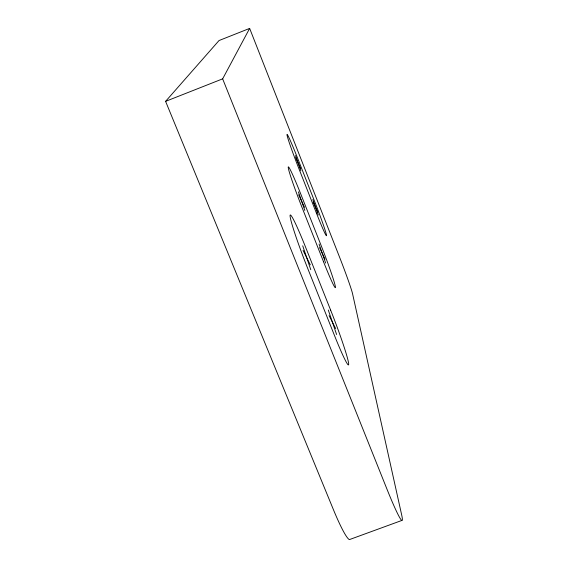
<?xml version="1.0" encoding="UTF-8"?>
<svg xmlns="http://www.w3.org/2000/svg" width="568" height="568" viewBox="0 0 568 568"><rect width="100%" height="100%" fill="white"/><g stroke="black" fill="none" stroke-linecap="round" stroke-linejoin="round"><path stroke-width="0.85" d="M222.649 78.853L249.65 28.4L339.458 256.892A32.688 1.278 69.1 0 1 352.536 293.649L401.704 515.084A56.431 3.593 69.7 0 1 387.12 489.524L222.649 78.853L165.593 101.352L333.274 509.304A56.267 5.936 70.2 0 0 349.419 539.6L401.746 520.487M165.593 101.352L219.021 40.548L249.65 28.4M329.078 315.623L335.702 328.623M303.085 250.41L310.284 264.816M319.564 247.676L325.052 259.214M298.647 194.824L304.512 207.284M313.181 202.08L317.867 212.333M295.687 157.648L300.628 168.554M312.826 199.538L318.272 215.009M295.516 155.582L300.848 170.762M319.06 244.055L325.641 263.034M298.413 191.863L304.831 210.444M328.29 310.021L336.604 334.509M302.716 245.816L310.774 269.708M330.654 310.163L305.818 247.762A45.774 2.875 69.1 0 0 290.099 216.259A45.774 2.875 69.1 0 0 307.678 268.337L334.318 335.092A45.44 2.804 69.3 0 0 348.567 362.987A45.44 2.804 69.3 0 0 330.654 310.163M323.547 261.791L302.219 207.924A36.735 1.853 68.9 0 1 288.239 167.475A36.735 1.853 68.9 0 1 301.019 194.661L321.183 245.653A36.444 1.825 69.1 0 1 335.376 286.613A36.444 1.825 69.1 0 1 323.547 261.791M316.39 213.021L298.598 167.879A30.715 1.292 68.9 0 1 286.996 134.843A30.715 1.292 68.9 0 1 297.767 158.621L314.729 201.725A30.473 1.278 69 0 1 326.486 235.124A30.473 1.278 69 0 1 316.39 213.021"/></g></svg>
